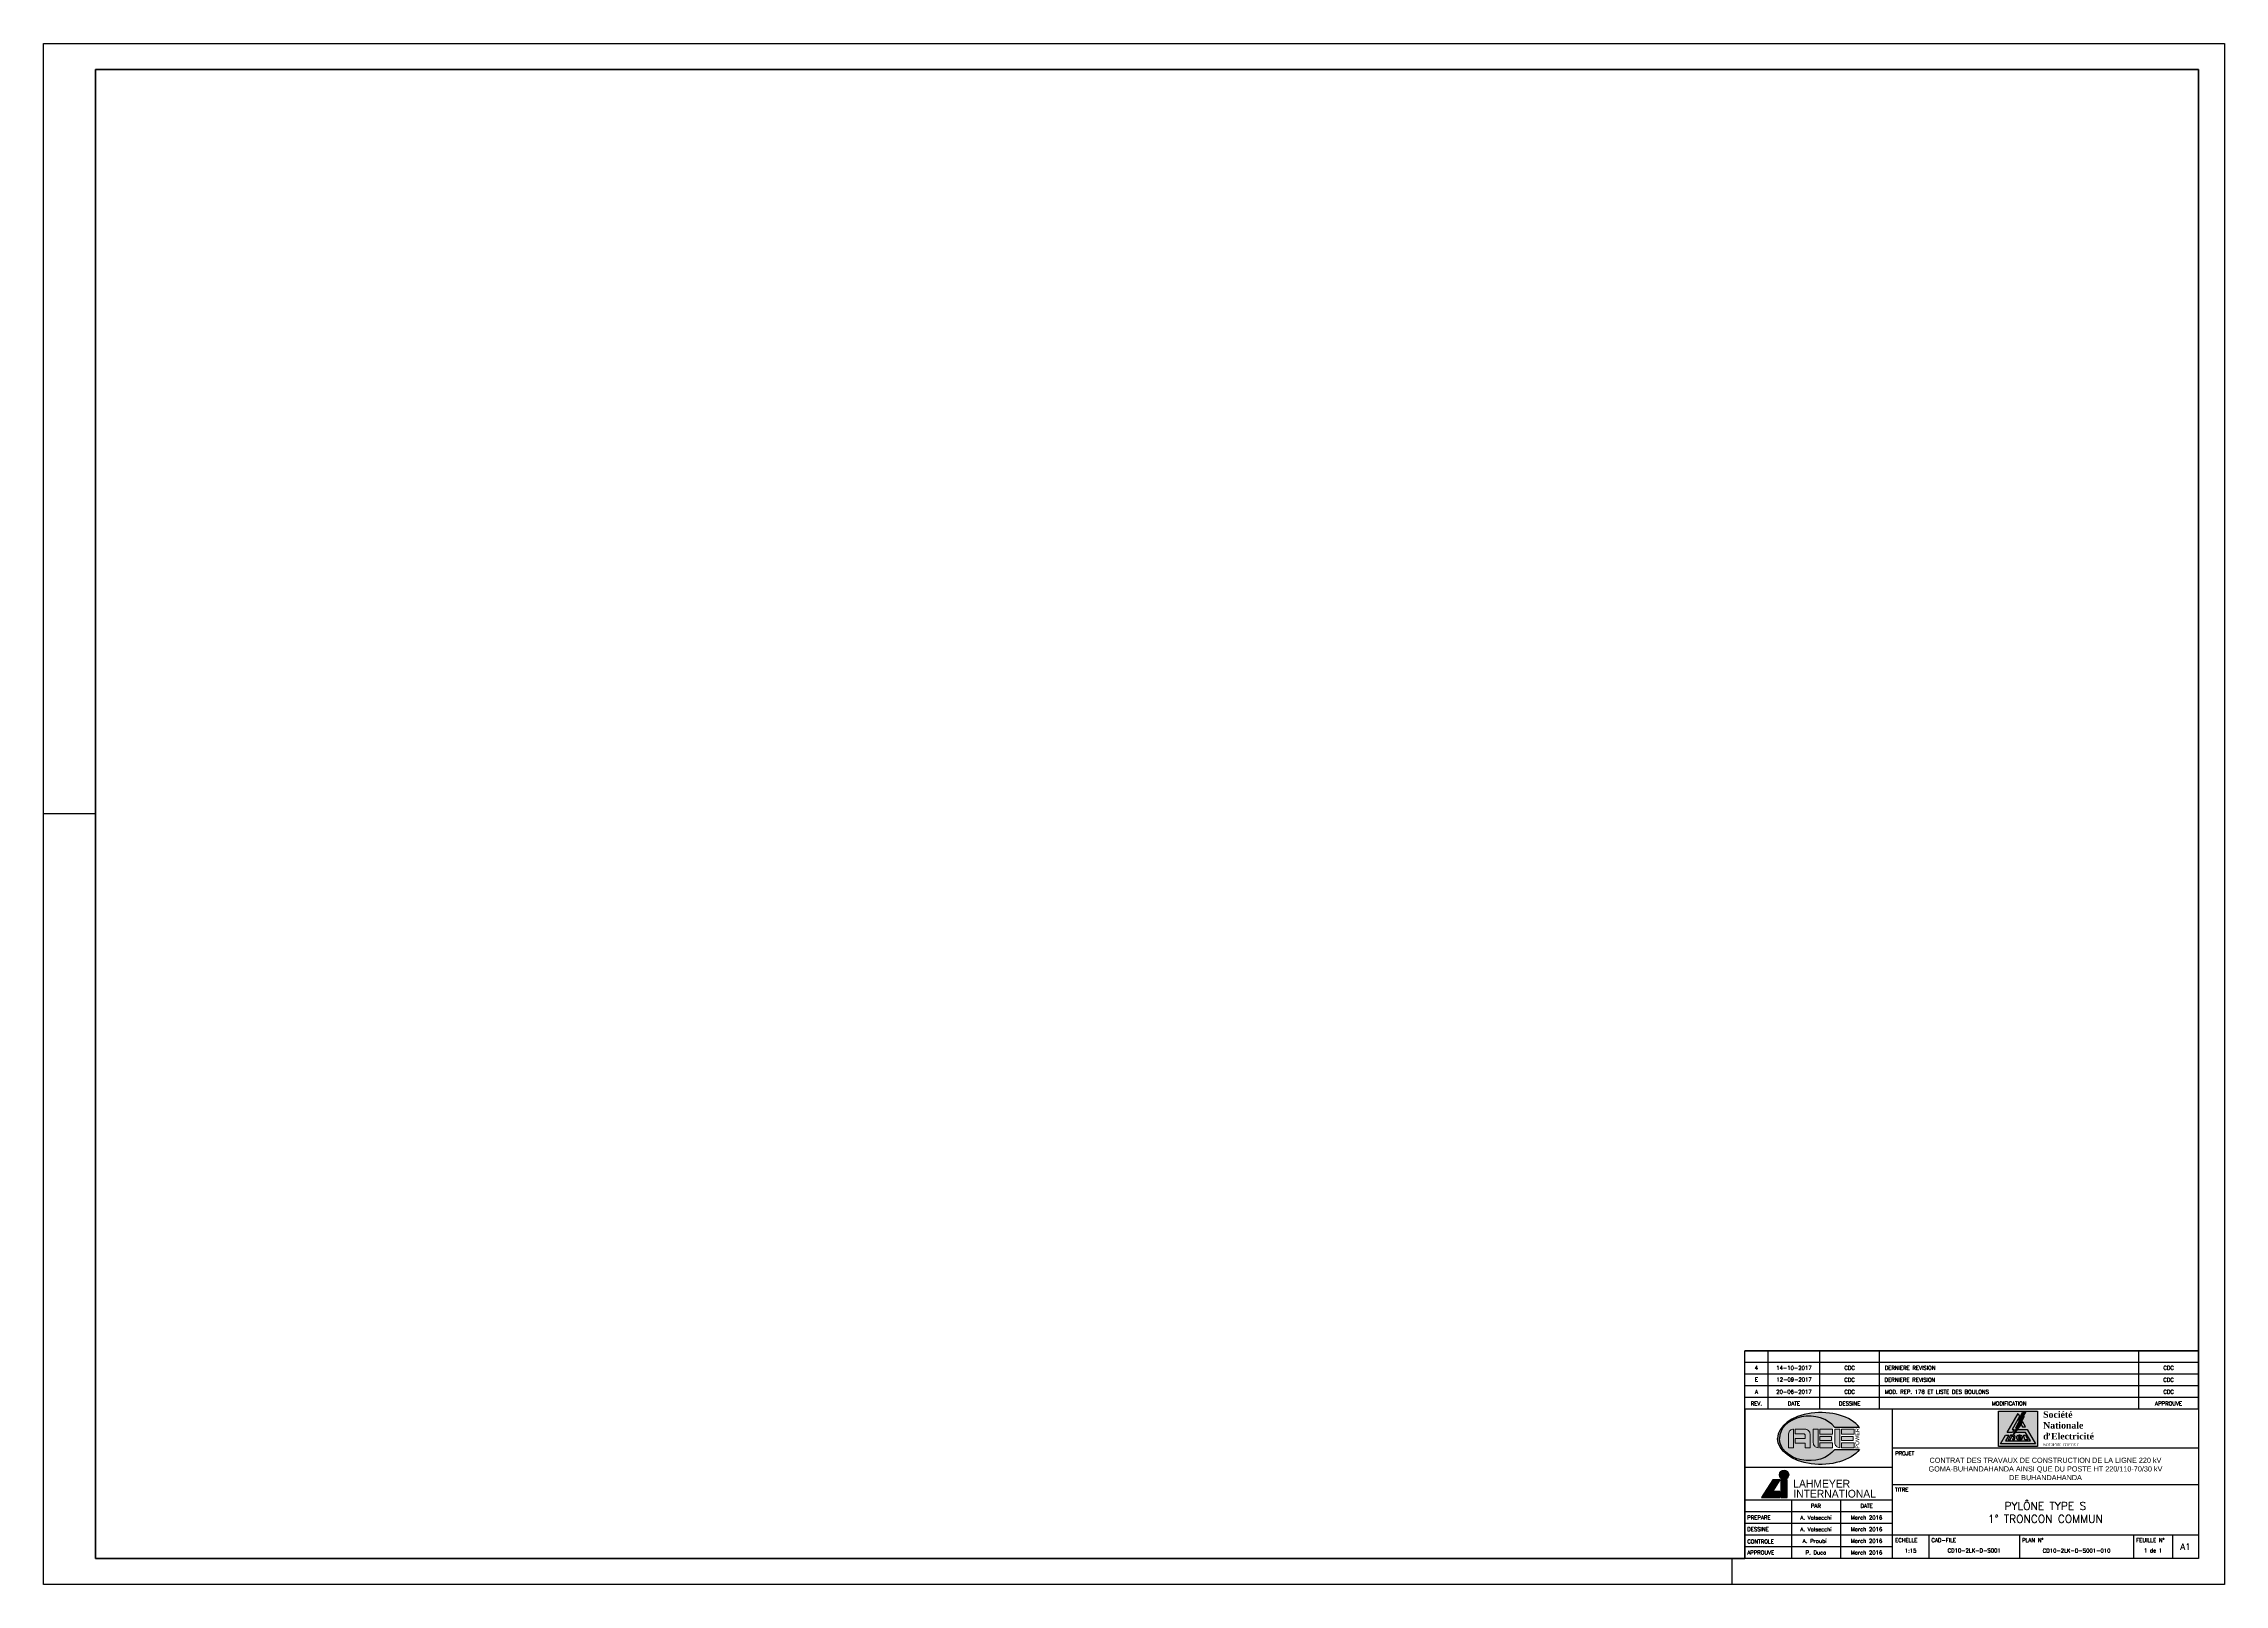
# Paper-space layout 'Layout1' of a CAD drawing. Header units: feet, sheet in millimetres. Extents: x 7 to 848, y 2 to 596.
# The model-space entities are those that its viewports show. They can reach past a viewport. Long polylines and large blocks are cut down to what shows.
import ezdxf
from ezdxf.enums import TextEntityAlignment as Align

# ---------------------------------------------------------------- set-up
doc = ezdxf.new("R2010")
doc.units = ezdxf.units.FT
doc.header["$LTSCALE"] = 150
doc.header["$MEASUREMENT"] = 0
for name, color, linetype in [('LS', 7, 'CONTINUOUS'), ('SELLO', 7, 'CONTINUOUS'), ('SELLO-MODIFI', 7, 'CONTINUOUS')]:
    doc.layers.add(name, color=color, linetype=linetype)
doc.styles.add('ARIAL', font='arial.ttf')
doc.styles.add('ROMANS', font='romans.shx', dxfattribs={"height": 2.5})
doc.styles.add('SWIS', font='swissl.ttf')
doc.styles.add('TIMES', font='times.ttf')
doc.styles.add('TIMESNEGRITA', font='timesbd.ttf')

# ---------------------------------------------------------------- blocks, each defined once
blk = doc.blocks.new('LOGO SNEL')
at = {"layer": 'SELLO'}
h = blk.add_hatch(color=170, dxfattribs=at)
h.paths.add_polyline_path([(-3.08, 6.8), (-18.08, 6.8), (-18.08, -6.8), (-3.08, -6.8)])
h.paths.add_polyline_path([(-7.65, 0.74), (-8.92, 0.74), (-9.49, 1.73), (-8.86, 2.83)], flags=16)
h.paths.add_polyline_path([(-8.27, 4.7), (-10.07, 1.41), (-9.68, 1.41), (-10.97, -0.35), (-7.02, -0.35), (-3.86, -5.82), (-17.3, -5.82), (-15.41, -2.54), (-14.14, -2.54), (-15.41, -4.72), (-5.76, -4.72), (-7.65, -1.44), (-11.77, -1.44), (-12.42, -2.33), (-11.14, 0.17), (-11.49, 0.35), (-10.07, 3.14), (-10.42, 3.31), (-8.86, 6.38), (-7.61, 6.48), (-8.59, 4.7)], flags=16)
h.paths.add_polyline_path([(-9.95, 4.72), (-12.88, -0.35), (-12.1, -0.35), (-12.73, -1.44), (-14.78, -1.44), (-10.58, 5.82)], flags=16)
h.paths.add_polyline_path([(-7.7, -2.54), (-6.81, -4.26), (-7.9, -4.26), (-8.53, -2.54)], flags=16)
h.paths.add_polyline_path([(-9.03, -2.9), (-8.93, -3.09), (-8.86, -3.32), (-8.85, -3.52), (-10.41, -3.52), (-10.38, -3.67), (-10.3, -3.76), (-10.29, -3.77), (-10.2, -3.81), (-10.08, -3.83), (-9.99, -3.84), (-9.86, -3.83), (-9.77, -3.8), (-9.67, -3.74), (-9.65, -3.71), (-8.86, -3.71), (-8.93, -3.87), (-9.08, -4.03), (-9.28, -4.14), (-9.49, -4.2), (-9.66, -4.23), (-9.86, -4.25), (-10.11, -4.26), (-10.37, -4.23), (-10.59, -4.18), (-10.79, -4.09), (-10.93, -3.99), (-11.07, -3.83), (-11.15, -3.62), (-11.17, -3.41), (-11.16, -3.21), (-11.09, -3), (-10.99, -2.87), (-10.89, -2.77), (-10.75, -2.68), (-10.55, -2.6), (-10.31, -2.55), (-10.07, -2.54), (-9.82, -2.54), (-9.57, -2.58), (-9.36, -2.66), (-9.18, -2.76)], flags=16)
h.paths.add_polyline_path([(-9.62, -3.12), (-9.59, -3.23), (-10.45, -3.23), (-10.38, -3.1), (-10.27, -3), (-10.12, -2.96), (-9.95, -2.95), (-9.73, -2.99)], flags=0)
h.paths.add_polyline_path([(-12.73, -2.84), (-12.72, -2.84, -0.53324), (-12.35, -3.38), (-12.71, -4.26), (-11.93, -4.26), (-11.72, -3.03, 0.387199), (-12, -2.58, 0.188481), (-12.93, -2.68), (-12.87, -2.54), (-13.47, -2.54), (-14.36, -4.26), (-13.57, -4.26), (-13.09, -3.08, -0.304428)], flags=16)
h = blk.add_hatch(color=50, dxfattribs=at)
h.paths.add_polyline_path([(-14.78, -1.44), (-12.73, -1.44), (-12.1, -0.35), (-12.88, -0.35), (-9.95, 4.72), (-10.58, 5.82)])
h.paths.add_polyline_path([(-8.86, 2.83), (-9.49, 1.73), (-8.92, 0.74), (-7.65, 0.74)])
h.paths.add_polyline_path([(-10.97, -0.35), (-11.77, -1.44), (-7.65, -1.44), (-5.76, -4.72), (-15.41, -4.72), (-14.14, -2.54), (-15.41, -2.54), (-17.3, -5.82), (-3.86, -5.82), (-7.02, -0.35)])
h.paths.add_polyline_path([(-7.7, -2.54), (-8.53, -2.54), (-7.9, -4.26), (-6.81, -4.26)], flags=17)
h.paths.add_polyline_path([(-8.95, -3.05), (-9.01, -2.95), (-9.07, -2.87), (-9.15, -2.79), (-9.23, -2.73), (-9.31, -2.68), (-9.41, -2.64), (-9.52, -2.6), (-9.63, -2.57), (-9.76, -2.55), (-9.89, -2.54), (-10.03, -2.54), (-10.11, -2.54), (-10.24, -2.55), (-10.37, -2.56), (-10.49, -2.59), (-10.6, -2.62), (-10.7, -2.66), (-10.79, -2.71), (-10.87, -2.76), (-10.9, -2.79), (-10.99, -2.87), (-11.05, -2.95), (-11.11, -3.05), (-11.14, -3.16), (-11.17, -3.27), (-11.17, -3.4), (-11.17, -3.44), (-11.16, -3.56), (-11.13, -3.67), (-11.09, -3.78), (-11.03, -3.87), (-10.96, -3.96), (-10.87, -4.03), (-10.83, -4.06), (-10.74, -4.11), (-10.64, -4.16), (-10.54, -4.19), (-10.42, -4.22), (-10.3, -4.24), (-10.17, -4.25), (-10.03, -4.26), (-9.92, -4.25), (-9.78, -4.25), (-9.66, -4.23), (-9.54, -4.21), (-9.43, -4.19), (-9.33, -4.15), (-9.24, -4.12), (-9.14, -4.06), (-9.04, -3.99), (-8.97, -3.91), (-8.91, -3.81), (-8.86, -3.71), (-9.62, -3.71), (-9.8, -3.82), (-10.04, -3.84), (-10.27, -3.79), (-10.38, -3.67), (-10.41, -3.52), (-8.85, -3.52), (-8.86, -3.38), (-8.88, -3.26), (-8.91, -3.15)], flags=17)
h.paths.add_polyline_path([(-9.59, -3.23), (-10.45, -3.23), (-10.38, -3.1), (-10.27, -3), (-10.12, -2.96), (-9.95, -2.95), (-9.73, -2.99), (-9.62, -3.12)], flags=16)
h.paths.add_polyline_path([(-12.35, -3.38), (-12.71, -4.26), (-11.93, -4.26), (-11.72, -3.03, 0.387199), (-12, -2.58, 0.188481), (-12.93, -2.68), (-12.87, -2.54), (-13.47, -2.54), (-14.36, -4.26), (-13.57, -4.26), (-13.09, -3.08, -0.304428), (-12.73, -2.84), (-12.72, -2.84, -0.53324)], flags=17)
blk.add_hatch(color=10, dxfattribs=at).paths.add_polyline_path([(-11.14, 0.17), (-11.49, 0.35), (-10.07, 3.14), (-10.42, 3.31), (-8.86, 6.38), (-7.61, 6.48), (-8.59, 4.7), (-8.27, 4.7), (-10.07, 1.41), (-9.68, 1.41), (-12.42, -2.33)])
at = {"layer": 'SELLO', "color": 170}
blk.add_lwpolyline([(-18.08, 6.8), (-3.08, 6.8), (-3.08, -6.8), (-18.08, -6.8)], close=True, dxfattribs=at)
at = {"layer": 'SELLO', "color": 50}
for points in [[(-14.78, -1.44), (-10.58, 5.82), (-9.95, 4.72), (-12.88, -0.35), (-12.1, -0.35), (-12.73, -1.44)], [(-8.92, 0.74), (-7.65, 0.74), (-8.86, 2.83), (-9.49, 1.73)], [(-10.9, -2.79), (-10.99, -2.87), (-11.05, -2.95), (-11.11, -3.05), (-11.14, -3.16), (-11.17, -3.27), (-11.17, -3.4), (-11.17, -3.44), (-11.16, -3.56), (-11.13, -3.67), (-11.09, -3.78), (-11.03, -3.87), (-10.96, -3.96), (-10.87, -4.03), (-10.83, -4.06), (-10.74, -4.11), (-10.64, -4.16), (-10.54, -4.19), (-10.42, -4.22), (-10.3, -4.24), (-10.17, -4.25), (-10.03, -4.26), (-9.92, -4.25), (-9.78, -4.25), (-9.66, -4.23), (-9.54, -4.21), (-9.43, -4.19), (-9.33, -4.15), (-9.24, -4.12), (-9.14, -4.06), (-9.04, -3.99), (-8.97, -3.91), (-8.91, -3.81), (-8.86, -3.71), (-9.65, -3.71), (-9.67, -3.74), (-9.77, -3.8), (-9.86, -3.83), (-9.99, -3.84), (-10.08, -3.83), (-10.2, -3.81), (-10.29, -3.77), (-10.3, -3.76), (-10.38, -3.67), (-10.41, -3.52), (-8.85, -3.52), (-8.86, -3.38), (-8.88, -3.26), (-8.91, -3.15), (-8.95, -3.05), (-9.01, -2.95), (-9.07, -2.87), (-9.15, -2.79), (-9.23, -2.73), (-9.31, -2.68), (-9.41, -2.64), (-9.52, -2.6), (-9.63, -2.57), (-9.76, -2.55), (-9.89, -2.54), (-10.03, -2.54), (-10.11, -2.54), (-10.24, -2.55), (-10.37, -2.56), (-10.49, -2.59), (-10.6, -2.62), (-10.7, -2.66), (-10.79, -2.71), (-10.87, -2.76)], [(-9.99, -2.95), (-10.12, -2.96), (-10.23, -2.99), (-10.29, -3.02), (-10.38, -3.1), (-10.43, -3.2), (-10.44, -3.23), (-9.59, -3.23), (-9.62, -3.12), (-9.7, -3.03), (-9.71, -3.02), (-9.8, -2.97), (-9.92, -2.95)], [(-6.81, -4.26), (-7.9, -4.26), (-8.53, -2.54), (-7.7, -2.54)]]:
    blk.add_lwpolyline(points, close=True, dxfattribs=at)
at = {"layer": 'SELLO', "color": 10}
blk.add_lwpolyline([(-11.14, 0.17), (-11.49, 0.35), (-10.07, 3.14), (-10.42, 3.31), (-8.86, 6.38), (-7.61, 6.48), (-8.59, 4.7), (-8.27, 4.7), (-10.07, 1.41), (-9.68, 1.41), (-12.42, -2.33)], close=True, dxfattribs=at)
at = {"layer": 'SELLO', "color": 50}
blk.add_lwpolyline([(-10.97, -0.35), (-7.02, -0.35), (-3.86, -5.82), (-17.3, -5.82), (-15.41, -2.54), (-14.14, -2.54), (-15.41, -4.72), (-5.76, -4.72), (-7.65, -1.44), (-11.77, -1.44)], dxfattribs=at)
blk.add_lwpolyline([(-12.73, -2.84), (-12.72, -2.84, -0.53324), (-12.35, -3.38), (-12.71, -4.26), (-11.93, -4.26), (-11.72, -3.03, 0.387199), (-12, -2.58, 0.188481), (-12.93, -2.68), (-12.87, -2.54), (-13.47, -2.54), (-14.36, -4.26), (-13.57, -4.26), (-13.09, -3.08, -0.304428)], format="xyb", close=True, dxfattribs=at)
at = {"layer": 'SELLO'}
for s, height, style, p in [('SOCIETE  D ETAT', 1.0938, 'TIMES', (-0.9, -6.16)), (',', 2.5, 'TIMESNEGRITA', (1, -1.03)), (',', 1.09, 'TIMES', (7.74, -5.24))]:
    blk.add_text(s, height=height, dxfattribs=dict(at, style=style)).set_placement(p, align=Align.MIDDLE_LEFT)
at = {"layer": 'SELLO', "insert": (-0.9, 1.28), "char_height": 2.5, "width": 21.0938, "attachment_point": 4, "style": 'TIMESNEGRITA'}
blk.add_mtext('Société\\PNationale\\Pd Electricité', dxfattribs=at)
blk = doc.blocks.new('LOGO LAHMEYER')
at = {"layer": 'SELLO', "true_color": 0x231f20}
h = blk.add_hatch(color=250, dxfattribs=at)
h.dxf.hatch_style = 1
h.paths.add_polyline_path([(-14.55, -5.31), (-12.12, -5.31), (-12.12, 1.57), (-14.55, 1.57)])
h.paths.add_polyline_path([(-14.98, -5.31), (-14.98, -2.89), (-17.59, -2.89), (-14.81, 1.57), (-17.67, 1.57), (-21.98, -5.31)])
at = {"layer": 'SELLO', "true_color": 0xee1c25}
h = blk.add_hatch(color=240, dxfattribs=at)
h.dxf.hatch_style = 1
edge = h.paths.add_edge_path()
edge.add_arc((-13.33, 3.51), 1.8, 0, 360)
at = {"layer": 'SELLO', "color": 250, "true_color": 0x231f20}
for points in [[(-14.98, -5.31), (-14.98, -2.89), (-17.59, -2.89), (-14.81, 1.57), (-17.67, 1.57), (-21.98, -5.31)], [(-14.55, -5.31), (-12.12, -5.31), (-12.12, 1.57), (-14.55, 1.57)]]:
    blk.add_lwpolyline(points, close=True, dxfattribs=at)
at = {"layer": 'SELLO', "color": 240, "true_color": 0xee1c25}
blk.add_circle((-13.33, 3.51), 1.8, dxfattribs=at)
at = {"layer": 'SELLO', "color": 250, "true_color": 0x231f20, "style": 'ARIAL', "width": 0.95}
blk.add_text('LAHMEYER', height=3, dxfattribs=at).set_placement((-9.74, 1.57), align=Align.TOP_LEFT)
blk.add_text('INTERNATIONAL', height=3, dxfattribs=at).set_placement((-9.74, -6.2), align=Align.BOTTOM_LEFT)
blk = doc.blocks.new('LOGO AEE')
at = {"layer": 'SELLO', "true_color": 0x2e4894}
h = blk.add_hatch(color=167, dxfattribs=at)
h.dxf.hatch_style = 1
edge = h.paths.add_edge_path()
edge.add_ellipse((0.8, 0), major_axis=(-16.61, 0), ratio=0.602151, start_angle=205.37693, end_angle=360)
edge.add_ellipse((0.8, 0), major_axis=(-16.61, 0), ratio=0.602151, start_angle=0, end_angle=154.62307)
edge.add_line((15.81, -4.29), (6.23, -4.29))
edge.add_ellipse((-3.66, 0), major_axis=(-11.43, 0), ratio=0.75, start_angle=0, end_angle=150, ccw=False)
edge.add_ellipse((-3.66, 0), major_axis=(-11.43, 0), ratio=0.75, start_angle=210, end_angle=360, ccw=False)
edge.add_line((6.23, 4.29), (15.81, 4.29))
at = {"layer": 'SELLO', "lineweight": 0, "true_color": 0x615b56}
h = blk.add_hatch(color=251, dxfattribs=at)
h.dxf.hatch_style = 1
h.paths.add_polyline_path([(13.74, 3.57), (8.83, 3.57), (8.83, 1.68), (13.74, 1.68)])
h.paths.add_polyline_path([(8.18, 3.57), (6.3, 3.57), (6.3, -1.63), (6.32, -1.93), (6.41, -2.33), (6.59, -2.68), (6.85, -3.01), (7.04, -3.19), (7.39, -3.4), (7.77, -3.53), (8.18, -3.57)])
h.paths.add_polyline_path([(13.33, 0.77), (8.83, 0.77), (8.83, -0.76), (13.33, -0.76)])
h.paths.add_polyline_path([(13.74, -1.73), (8.83, -1.73), (8.83, -3.57), (13.74, -3.57)])
h.paths.add_polyline_path([(5.41, 3.57), (0.49, 3.57), (0.49, 1.68), (5.41, 1.68)])
h.paths.add_polyline_path([(-0.15, 3.57), (-2.03, 3.57), (-2.03, -1.63), (-2.01, -1.93), (-1.91, -2.33), (-1.74, -2.68), (-1.48, -3.01), (-1.29, -3.19), (-0.94, -3.4), (-0.56, -3.53), (-0.15, -3.57)])
h.paths.add_polyline_path([(5, 0.77), (0.49, 0.77), (0.49, -0.76), (5, -0.76)])
h.paths.add_polyline_path([(5.41, -1.73), (0.49, -1.73), (0.49, -3.57), (5.41, -3.57)])
h.paths.add_polyline_path([(-9.67, 3.57), (-9.93, 3.56), (-10.33, 3.47), (-10.69, 3.29), (-11.01, 3.04), (-11.17, 2.88), (-11.38, 2.54), (-11.51, 2.15), (-11.55, 1.73), (-11.55, -3.57), (-9.67, -3.57)])
h.paths.add_polyline_path([(-5.34, 3.57), (-9.04, 3.57), (-9.04, 1.73), (-5.77, 1.73), (-5.59, 1.73), (-5.26, 1.56), (-5.2, 1.45), (-5.13, 1.02), (-5.13, -0.02), (-9.04, -0.02), (-9.04, -1.84), (-5.13, -1.84), (-5.13, -3.57), (-3.3, -3.57), (-3.3, 1.73), (-3.31, 1.99), (-3.41, 2.38), (-3.61, 2.73), (-3.89, 3.04), (-4.15, 3.25), (-4.51, 3.43), (-4.91, 3.54)])
at = {"layer": 'SELLO', "color": 251, "lineweight": 0, "true_color": 0x615b56}
for points in [[(-9.67, 3.57), (-9.93, 3.56), (-10.33, 3.47), (-10.69, 3.29), (-11.01, 3.04), (-11.17, 2.88), (-11.38, 2.54), (-11.51, 2.15), (-11.55, 1.73), (-11.55, -3.57), (-9.67, -3.57)], [(-5.34, 3.57), (-9.04, 3.57), (-9.04, 1.73), (-5.77, 1.73), (-5.59, 1.73), (-5.26, 1.56), (-5.2, 1.45), (-5.13, 1.02), (-5.13, -0.02), (-9.04, -0.02), (-9.04, -1.84), (-5.13, -1.84), (-5.13, -3.57), (-3.3, -3.57), (-3.3, 1.73), (-3.31, 1.99), (-3.41, 2.38), (-3.61, 2.73), (-3.89, 3.04), (-4.15, 3.25), (-4.51, 3.43), (-4.91, 3.54)], [(-0.15, 3.57), (-2.03, 3.57), (-2.03, -1.63), (-2.01, -1.93), (-1.91, -2.33), (-1.74, -2.68), (-1.48, -3.01), (-1.29, -3.19), (-0.94, -3.4), (-0.56, -3.53), (-0.15, -3.57)], [(5.41, 3.57), (0.49, 3.57), (0.49, 1.68), (5.41, 1.68)], [(5, 0.77), (0.49, 0.77), (0.49, -0.76), (5, -0.76)], [(8.18, 3.57), (6.3, 3.57), (6.3, -1.63), (6.32, -1.93), (6.41, -2.33), (6.59, -2.68), (6.85, -3.01), (7.04, -3.19), (7.39, -3.4), (7.77, -3.53), (8.18, -3.57)], [(13.74, 3.57), (8.83, 3.57), (8.83, 1.68), (13.74, 1.68)], [(13.33, 0.77), (8.83, 0.77), (8.83, -0.76), (13.33, -0.76)], [(5.41, -1.73), (0.49, -1.73), (0.49, -3.57), (5.41, -3.57)], [(13.74, -1.73), (8.83, -1.73), (8.83, -3.57), (13.74, -3.57)]]:
    blk.add_lwpolyline(points, close=True, dxfattribs=at)
at = {"layer": 'SELLO', "color": 167, "true_color": 0x2e4894}
for points in [[(6.23, 4.29), (15.81, 4.29)], [(6.23, -4.29), (15.81, -4.29)]]:
    blk.add_lwpolyline(points, dxfattribs=at)
for centre, major_axis, ratio, start_param in [((0.8, 0), (-16.61, 0), 0.602151, 3.584504), ((-3.66, 0), (-11.43, 0), 0.75, 3.665191)]:
    blk.add_ellipse(centre, major_axis=major_axis, ratio=ratio, start_param=start_param, end_param=6.283185, dxfattribs=at)
at = {"layer": 'SELLO', "color": 167, "true_color": 0x2e4894, "extrusion": (0, 0, -1)}
for centre, major_axis, ratio, start_param in [((-3.66, 0), (-11.43, 0), 0.75, 3.665191), ((0.8, 0), (-16.61, 0), 0.602151, 3.584504)]:
    blk.add_ellipse(centre, major_axis=major_axis, ratio=ratio, start_param=start_param, end_param=6.283185, dxfattribs=at)
at = {"layer": 'SELLO', "color": 13, "true_color": 0xd3505e, "style": 'SWIS'}
blk.add_text('POWER', height=1.5, rotation=90, dxfattribs=at).set_placement((14.91, 0), align=Align.MIDDLE)

psp = doc.layouts.get("Layout1")

# ---------------------------------------------------------------- linework, layer by layer
at = {"layer": 'LS', "color": 8}
psp.add_lwpolyline([(27.18, 586.46), (27.18, 12.46), (663.18, 12.46), (663.18, 92.46), (838.18, 92.46), (838.18, 586.46), (27.18, 586.46)], close=True, dxfattribs=at)
at = {"layer": 'SELLO'}
for p, q in [((27.18, 299.46), (7.18, 299.46)), ((658.18, 12.46), (658.18, 2.46))]:
    psp.add_line(p, q, dxfattribs=at)
at = {"layer": 'SELLO', "color": 2}
for p, q in [((838.18, 92.46), (663.18, 92.46)), ((838.18, 87.96), (663.18, 87.96)), ((672.18, 69.96), (672.18, 92.46)), ((692.18, 69.96), (692.18, 92.46)), ((715.18, 69.96), (715.18, 92.46)), ((815.18, 69.96), (815.18, 92.46)), ((838.18, 83.46), (663.18, 83.46)), ((838.18, 78.96), (663.18, 78.96)), ((720.18, 40.96), (720.18, 69.96)), ((838.18, 54.96), (720.18, 54.96)), ((720.18, 47.46), (663.18, 47.46)), ((720.18, 34.96), (663.18, 34.96)), ((681.18, 34.96), (681.18, 12.46)), ((700.18, 34.96), (700.18, 12.46)), ((720.18, 30.46), (663.18, 30.46)), ((720.18, 25.96), (663.18, 25.96)), ((720.18, 21.46), (663.18, 21.46)), ((720.18, 16.96), (663.18, 16.96)), ((720.18, 12.46), (720.18, 21.46)), ((734.18, 21.46), (734.18, 12.46)), ((769.18, 21.46), (769.18, 12.46)), ((813.18, 21.46), (813.18, 12.46)), ((828.18, 21.46), (828.18, 12.46))]:
    psp.add_line(p, q, dxfattribs=at)
at = {"layer": 'SELLO', "color": 8}
for p, q in [((663.18, 69.96), (663.18, 92.46)), ((838.18, 69.96), (838.18, 92.46)), ((663.18, 69.96), (663.18, 12.46)), ((838.18, 69.96), (663.18, 69.96)), ((838.18, 69.96), (838.18, 12.46)), ((838.18, 12.46), (663.18, 12.46))]:
    psp.add_line(p, q, dxfattribs=at)
at = {"layer": 'SELLO', "color": 3}
psp.add_line((838.18, 74.46), (663.18, 74.46), dxfattribs=at)
at = {"layer": 'SELLO'}
psp.add_lwpolyline([(7.18, 596.46), (848.18, 596.46), (848.18, 2.46), (7.18, 2.46)], close=True, dxfattribs=at)
at = {"layer": 'SELLO', "color": 8}
psp.add_lwpolyline([(27.18, 586.46), (838.18, 586.46), (838.18, 12.46), (27.18, 12.46)], close=True, dxfattribs=at)
at = {"layer": 'SELLO', "color": 5}
psp.add_lwpolyline([(720.18, 40.96), (838.18, 40.96), (838.18, 21.46), (720.18, 21.46)], close=True, dxfattribs=at)

# ---------------------------------------------------------------- block references
at = {"layer": 'SELLO', "color": 4}
for name, p in [('LOGO AEE', (691.68, 58.71)), ('LOGO LAHMEYER', (691.68, 41.21))]:
    psp.add_blockref(name, p, dxfattribs=at)
at = {"layer": 'SELLO'}
psp.add_blockref('LOGO SNEL', (779.18, 62.46), dxfattribs=at)

# ---------------------------------------------------------------- texts
at = {"layer": 'SELLO', "color": 2, "style": 'ROMANS'}
for s, height, p in [('REV.', 1.5, (667.68, 72.21)), ('DATE', 1.5, (682.18, 72.21)), ('DESSINE', 1.5, (703.68, 72.21)), ('MODIFICATION', 1.5, (765.18, 72.21)), ('APPROUVE', 1.5, (826.68, 72.21)), ('A. Valsecchi', 1.5, (690.68, 28.21)), ('PAR', 1.5, (690.68, 32.71)), ('March 2016', 1.5, (710.18, 28.21)), ('DATE', 1.5, (710.18, 32.71)), ('A. Valsecchi', 1.5, (690.68, 23.71)), ('A. Proubi ', 1.5, (690.68, 19.21)), ('March 2016', 1.5, (710.18, 23.71)), ('March 2016', 1.5, (710.18, 19.21)), ('A1', 2.5, (833.18, 16.96)), ('P. Duca', 1.5, (690.68, 14.71)), ('March 2016', 1.5, (710.18, 14.71))]:
    psp.add_text(s, height=height, dxfattribs=at).set_placement(p, align=Align.MIDDLE)
for s, p in [('PROJET', (721.18, 52.96)), ('TITRE', (721.18, 38.96)), ('PREPARE', (664.18, 28.21)), ('CONTROLE', (664.18, 18.96)), ('DESSINE', (664.18, 23.71)), ('ECHELLE', (721.18, 19.46)), ('CAD-FILE', (735.18, 19.46)), ('PLAN N%%D', (770.18, 19.46)), ('FEUILLE N%%D', (814.18, 19.46)), ('APPROUVE', (664.18, 14.71))]:
    psp.add_text(s, height=1.5, dxfattribs=at).set_placement(p, align=Align.MIDDLE_LEFT)
for s, p in [('1:15', (727.18, 14.7)), ('CD10-2LK-D-S001', (751.68, 14.77)), ('1 de 1', (820.68, 14.77))]:
    psp.add_text(s, height=1.5, dxfattribs=at).set_placement(p, align=Align.CENTER)
at = {"layer": 'SELLO', "color": 3, "style": 'ROMANS'}
psp.add_text('CD10-2LK-D-S001-010', height=1.5, dxfattribs=at).set_placement((791.18, 14.7), align=Align.CENTER)
at = {"layer": 'SELLO', "attachment_point": 5}
for s, insert, char_height, style in [('{\\C2;CONTRAT DES TRAVAUX DE CONSTRUCTION DE LA LIGNE 220 kV GOMA-BUHANDAHANDA AINSI QUE DU POSTE HT 220/110-70/30 kV\\PDE BUHANDAHANDA}', (779.18, 46.96), 2, 'ARIAL'), ('{\\C4;PYLÔNE TYPE S\\P\\C3;1° TRONCON COMMUN}', (779.18, 30.21), 3, 'ROMANS')]:
    psp.add_mtext_dynamic_manual_height_columns(s, width=118, gutter_width=12.5, heights=[0], dxfattribs=dict(at, insert=insert, char_height=char_height, style=style))
at = {"layer": 'SELLO-MODIFI', "color": 2, "style": 'ROMANS'}
for s, p in [('4', (667.69, 85.9)), ('14-10-2017', (682.19, 85.9)), ('CDC', (703.69, 85.9)), ('CDC', (826.69, 85.9)), ('A', (667.68, 76.71)), ('E', (667.75, 81.4)), ('20-06-2017', (682.18, 76.71)), ('12-09-2017', (682.25, 81.4)), ('CDC', (703.61, 81.3)), ('CDC', (703.68, 76.71)), ('CDC', (826.61, 81.3)), ('CDC', (826.68, 76.71))]:
    psp.add_text(s, height=1.5, dxfattribs=at).set_placement(p, align=Align.MIDDLE)
for s, p in [('DERNIERE REVISION', (717.19, 85.9)), ('DERNIERE REVISION', (717.11, 81.3)), ('MOD. REP. 178 ET LISTE DES BOULONS', (717.18, 76.71))]:
    psp.add_text(s, height=1.5, dxfattribs=at).set_placement(p, align=Align.MIDDLE_LEFT)

doc.saveas('drawing.dxf')
